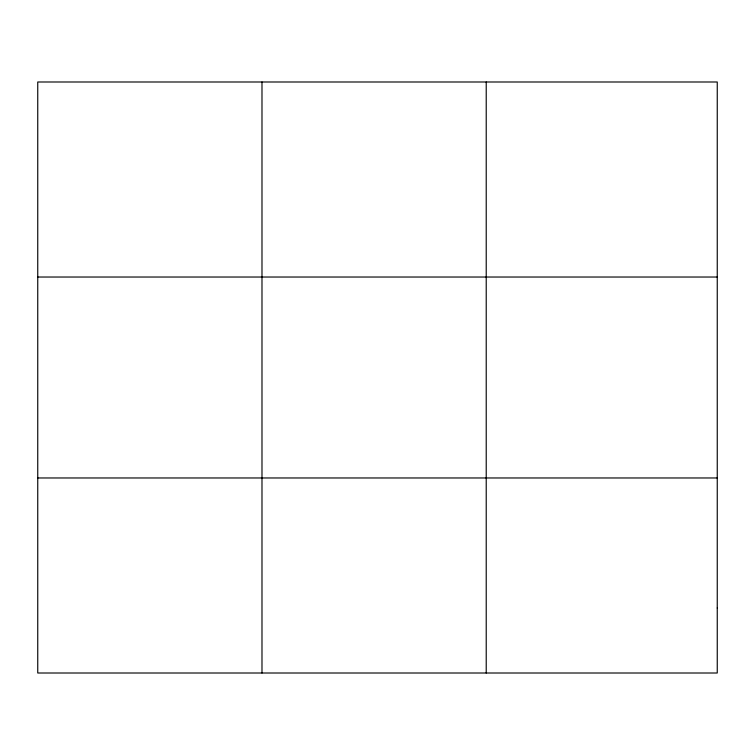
<?xml version="1.0" encoding="UTF-8"?>
<svg xmlns="http://www.w3.org/2000/svg" width="755" height="755" viewBox="0 0 755 755"><rect width="100%" height="100%" fill="white"/><g stroke="black" fill="none" stroke-linecap="round" stroke-linejoin="round"><path stroke-width="1.13" d="M261.985 81.993L261.985 673.007M486.22 81.993L486.22 673.007M37.75 277.028L717.25 277.028M37.75 477.972L717.25 477.972M717.25 608.001L717.25 673.007L37.75 673.007L37.75 81.993L717.25 81.993L717.25 608.001"/></g></svg>
